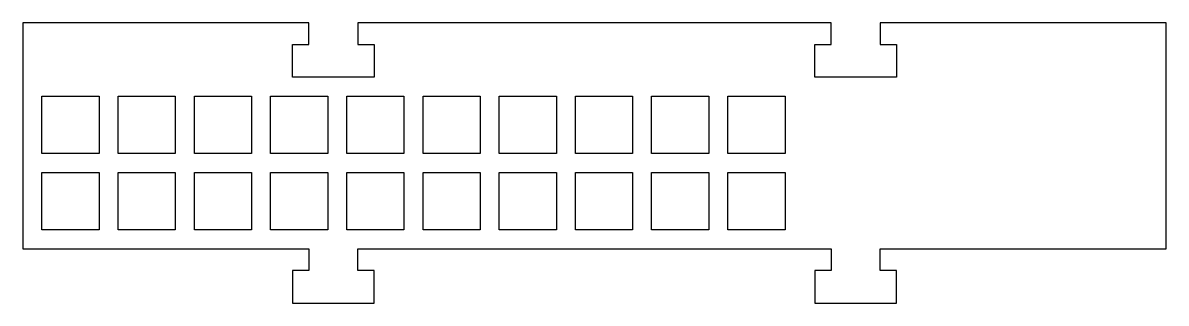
# Model space of a CAD drawing. Header units: millimetres. Extents: x -140 to 70, y 70 to 121.
import ezdxf

# ---------------------------------------------------------------- set-up
doc = ezdxf.new("R2010")
doc.units = ezdxf.units.MM
doc.layers.get('0').update_dxf_attribs({"linetype": 'CONTINUOUS'})

msp = doc.modelspace()

# ---------------------------------------------------------------- linework, layer by layer
for points in [[(17.5, 121.5), (17.5, 117.5), (20.5, 117.5), (20.5, 111.5), (5.5, 111.5), (5.5, 117.5), (8.5, 117.5), (8.5, 121.5), (-78.5, 121.5), (-78.5, 117.5), (-75.5, 117.5), (-75.5, 111.5), (-90.5, 111.5), (-90.5, 117.5), (-87.5, 117.5), (-87.5, 121.5), (-140, 121.5), (-140, 80), (-87.5, 80), (-87.5, 76), (-90.5, 76), (-90.5, 70), (-75.5, 70), (-75.5, 76), (-78.5, 76), (-78.5, 80), (8.5, 80), (8.5, 76), (5.5, 76), (5.5, 70), (20.5, 70), (20.5, 76), (17.5, 76), (17.5, 80), (70, 80), (70, 121.5)], [(-126, 108), (-126, 97.5), (-136.5, 97.5), (-136.5, 108)], [(-112, 108), (-112, 97.5), (-122.5, 97.5), (-122.5, 108)], [(-98, 108), (-98, 97.5), (-108.5, 97.5), (-108.5, 108)], [(-84, 108), (-84, 97.5), (-94.5, 97.5), (-94.5, 108)], [(-70, 108), (-70, 97.5), (-80.5, 97.5), (-80.5, 108)], [(-56, 108), (-56, 97.5), (-66.5, 97.5), (-66.5, 108)], [(-42, 108), (-42, 97.5), (-52.5, 97.5), (-52.5, 108)], [(-28, 108), (-28, 97.5), (-38.5, 97.5), (-38.5, 108)], [(-14, 108), (-14, 97.5), (-24.5, 97.5), (-24.5, 108)], [(0, 108), (0, 97.5), (-10.5, 97.5), (-10.5, 108)], [(-126, 94), (-126, 83.5), (-136.5, 83.5), (-136.5, 94)], [(-112, 94), (-112, 83.5), (-122.5, 83.5), (-122.5, 94)], [(-98, 94), (-98, 83.5), (-108.5, 83.5), (-108.5, 94)], [(-84, 94), (-84, 83.5), (-94.5, 83.5), (-94.5, 94)], [(-70, 94), (-70, 83.5), (-80.5, 83.5), (-80.5, 94)], [(-56, 94), (-56, 83.5), (-66.5, 83.5), (-66.5, 94)], [(-42, 94), (-42, 83.5), (-52.5, 83.5), (-52.5, 94)], [(-28, 94), (-28, 83.5), (-38.5, 83.5), (-38.5, 94)], [(-14, 94), (-14, 83.5), (-24.5, 83.5), (-24.5, 94)], [(0, 94), (0, 83.5), (-10.5, 83.5), (-10.5, 94)]]:
    msp.add_lwpolyline(points, close=True)

doc.saveas('drawing.dxf')
